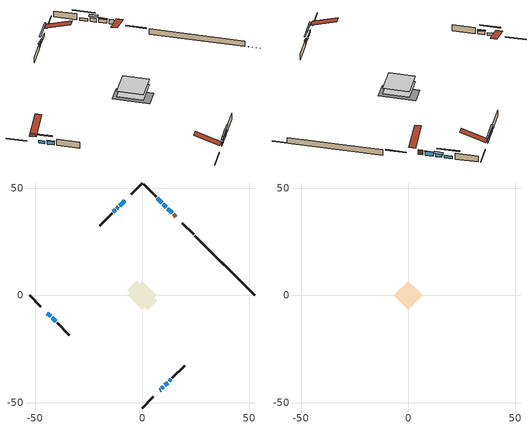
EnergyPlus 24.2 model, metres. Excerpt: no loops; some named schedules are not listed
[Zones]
conditioned space
 floor adiabatic (AdiabaticFloorConstruction): -6.69,0 0,6.69 6.69,0 0,-6.69 z1.07
 floor foundation (Slab1 construction): -6.97,2.52 -2.52,6.97 6.97,-2.52 2.52,-6.97 z-1.22
 wall outside (RimJoist1 construction): 0,-52.47 5.23,-47.24 / -52.47,0 -47.24,-5.23 / 0,52.47 -5.23,47.24 / 23.93,28.53 18.71,33.76 z1.07:1.37
 wall outside (AdiabaticWallConstruction 1): 15.68,36.79 14.58,37.89 z1.07:3.1
 wall outside (AdiabaticWallConstruction): 8.26,-44.21 8.52,-43.94 z1.07:2.29; -8.26,44.21 -10.52,41.95 / 10.52,-41.95 11.88,-40.58 / -44.21,-8.26 -42.7,-9.77 / 9.16,43.31 7.11,45.36 z1.07:2.14; 9.18,-43.29 9.86,-42.6 / -11.18,41.29 -11.93,40.53 z1.07:2.04; 13.92,38.55 11.91,40.56 z1.07:2.7; 11.25,41.21 9.82,42.65 z1.07:2.59; -12.59,39.88 -13.41,39.05 / 12.54,-39.93 13.37,-39.1 / -42.04,-10.42 -40.39,-12.07 z1.07:2.44
 wall outside (Wall1 construction): 14.02,-38.45 19.82,-32.65 / -39.74,-12.73 -33.94,-18.53 / -14.07,38.4 -19.87,32.6 / 6.45,46.01 0.66,51.81 z1.07:3.51
 wall foundation (FoundationWall1 construction): 24.59,27.88,-1.22 24.59,27.88,1.07 48.67,3.8,1.07 48.67,3.8,-1.12 52.47,0,-1.12 52.47,0,-1.22
 window (WindowConstruction 6): 8.26,-44.21 8.52,-43.95 z1.07:2.29
 window (WindowConstruction 8): -8.26,44.21 -10.52,41.95 z1.07:2.14
 window (WindowConstruction 9): 9.18,-43.29 9.86,-42.61 z1.07:2.04
 window (WindowConstruction 10): 10.52,-41.95 11.88,-40.58 z1.07:2.14
 window (WindowConstruction 11): -44.21,-8.26 -42.7,-9.77 z1.07:2.14
 window (WindowConstruction): 13.92,38.55 11.91,40.56 z1.07:2.69
 window (WindowConstruction 1): 11.25,41.21 9.82,42.65 z1.07:2.59
 window (WindowConstruction 2): -11.18,41.29 -11.93,40.54 z1.07:2.04
 window (WindowConstruction 3): -12.59,39.88 -13.41,39.05 z1.07:2.44
 window (WindowConstruction 4): 12.54,-39.93 13.36,-39.1 z1.07:2.44
 window (WindowConstruction 5): -42.04,-10.42 -40.39,-12.07 z1.07:2.44
 window (WindowConstruction 7): 9.16,43.31 7.11,45.36 z1.07:2.14
 door (Door): 15.68,36.79 14.58,37.89 z1.07:3.1
 ceiling adiabatic (AdiabaticFloorConstruction): 0,-6.69 6.69,0 0,6.69 -6.69,0 z1.07
attic - vented
 floor to conditioned space (Floor1 construction Reversed): -6.69,0 0,6.69 6.69,0 0,-6.69 z3.51
 roof outside (Roof1 construction): 7.6,-44.87,3.51 1.09,-38.35,6.58 -0.63,-40.07,6.58 5.88,-46.58,3.51; -44.87,-7.6,3.51 -38.35,-1.09,6.58 -40.07,0.63,6.58 -46.58,-5.88,3.51; -7.6,44.87,3.51 -1.09,38.35,6.58 0.63,40.07,6.58 -5.88,46.58,3.51; 16.33,36.13,3.51 9.82,29.62,6.58 11.54,27.9,6.58 18.05,34.42,3.51
shading: -12.39,40.08 -6.39,46.08 -6.68,46.37 -12.68,40.37 z4.78; 11.73,-40.74 7.31,-45.16 7.6,-45.45 12.02,-41.03 z4.68; 13.75,-38.72 8.65,-43.82 8.94,-44.11 14.04,-39.01 z4.78; -40.83,-11.63 -46.08,-6.39 -46.37,-6.68 -41.13,-11.92 z4.78; 11.77,40.7 14.06,38.4 14.35,38.69 12.06,40.99 z2.9; 9.38,43.08 11.68,40.78 12.55,41.64 10.25,43.94 z3.2; -12.07,40.39 -11.03,41.43 -11.33,41.72 -12.36,40.68 z2.24; -13.56,38.91 -12.45,40.02 -12.74,40.31 -13.85,39.2 z2.64; 13.51,-38.96 12.4,-40.07 12.69,-40.36 13.8,-39.25 z2.64; -40.25,-12.22 -42.19,-10.28 -42.48,-10.57 -40.54,-12.51 z2.64; 5.24,47.22 11.03,41.44 11.32,41.73 5.54,47.51 z4.78
[Building]
Building 1: Terrain=Suburbs
[Site:Location]
Edmonton Intl AP_AB: Latitude {deg}=53.31; Longitude {deg}=-113.58; Time Zone {hr}=-7; Elevation {m}=723; Keep Site Location Information=Yes
[Site:GroundTemperature:Shallow]
-1.56185, -3.61833, -3.78302, -2.80711, 1.11059, 5.01004, 8.39065, 10.5322, 10.7141, 8.97234, 5.67794, 1.89811
[Site:WaterMainsTemperature]
Calculation Method=Schedule; Temperature Schedule=mains temperature schedule
[Material] Roughness=Rough; Thermal Absorptance=0.9
Name | Thickness {m} | Conductivity {W/m-K} | Density {kg/m3} | Specific Heat {J/kg-K} | Solar Absorptance | Visible Absorptance
asphalt or fiberglass shingles | 0.00635 | 0.162714 | 1121.4 | 1465.45 | 0.4 | 0.4
ceiling loosefill ins | 0.169333 | 0.0480833 | 16.02 | 1046.75 | 0.7 | 0.7
ceiling stud and cavity | 0.1397 | 0.574894 | 65.682 | 1177.47 | 0.7 | 0.7
concrete 4.0 in. | 0.1016 | 1.803125 | 2242.8 | 837.4 | 0.7 | 0.7
concrete 8.0 in. | 0.2032 | 1.803125 | 2242.8 | 837.4 | 0.7 | 0.7
door material | 0.04445 | 0.188738 | 512.64 | 1214.23 | 0.7 | 0.7
exterior vertical ins | 0.0271909 | 0.029427 | 32.04 | 1214.23 | 0.7 | 0.7
floor covering | 0.0127 | 0.0433444 | 54.468 | 1339.84 | 0.6 | 0.6
floor rigid ins; wall rigid ins | 0.512978 | 0.029427 | 32.04 | 1214.23 | 0.7 | 0.7
floor stud and cavity | 0.1397 | 1.75129 | 37.0049 | 1207.88 | 0.7 | 0.7
furniture material conditioned space 1 | 0.1524 | 0.115458 | 640.8 | 1214.23 | 0.6 | 0.6
gypsum board | 0.0127 | 0.160291 | 801 | 837.4 | 0.6 | 0.6
gypsum board 1 | 0.0127 | 0.160291 | 801 | 837.4 | 0.7 | 0.7
osb sheathing 0.5 in. | 0.0127 | 0.115458 | 512.64 | 1214.23 | 0.7 | 0.7
osb sheathing 0.75 in. | 0.01905 | 0.115458 | 512.64 | 1214.23 | 0.7 | 0.7
osb sheathing 2.0 in. | 0.0508 | 0.115458 | 512.64 | 1214.23 | 0.7 | 0.7
rim joist stud and cavity | 0.0508 | 0.0314757 | 125.044 | 1163.47 | 0.6 | 0.6
wall stud and cavity | 0.1397 | 0.100302 | 139.0536 | 1170.24 | 0.7 | 0.7
wall stud and cavity 1 | 0.0889 | 0.380278 | 52.3479 | 1209.89 | 0.7 | 0.7
wall stud and cavity 2 | 0.0889 | 0.391764 | 83.0341 | 1211.67 | 0.7 | 0.7
wood siding | 0.0254 | 0.102417 | 544.68 | 1172.36 | 0.4 | 0.4
wood siding 1; wood siding 2; wood siding 3 | 0.0254 | 0.102417 | 544.68 | 1172.36 | 0.7 | 0.7
[WindowMaterial:SimpleGlazingSystem]
Name | U-Factor {W/m2-K} | Solar Heat Gain Coefficient
WindowMaterial | 3.29438 | 0.7
WindowMaterial 1 | 3.29721 | 0.69
WindowMaterial 2 | 4.20513 | 0.54
WindowMaterial 3 | 3.30119 | 0.67
WindowMaterial 4 | 5.2794 | 0.67
WindowMaterial 5 | 2.39782 | 0.64
WindowMaterial 6 | 2.424506 | 0.5
WindowMaterial 7 | 2.47163 | 0.48
WindowMaterial 8 | 2.28426 | 0.56
[Construction]
AdiabaticFloorConstruction: floor stud and cavity, floor rigid ins, osb sheathing 0.75 in., floor covering
AdiabaticWallConstruction: wood siding 2, wall rigid ins, wall stud and cavity 1, gypsum board
AdiabaticWallConstruction 1: wood siding 3, wall rigid ins, wall stud and cavity 1, gypsum board
Door: door material
Floor1 construction Reversed: gypsum board, ceiling stud and cavity, ceiling loosefill ins
FoundationWall1 construction: concrete 8.0 in., gypsum board 1
furniture construction conditioned space 1: furniture material conditioned space 1
PartitionWallConstruction: gypsum board, wall stud and cavity 2, gypsum board
RimJoist1 construction: wood siding 1, osb sheathing 2.0 in., rim joist stud and cavity
Roof1 construction: asphalt or fiberglass shingles
Slab1 construction: concrete 4.0 in.
Wall1 construction: wood siding, osb sheathing 0.5 in., wall stud and cavity, gypsum board
WindowConstruction: WindowMaterial
WindowConstruction 1: WindowMaterial 1
WindowConstruction 10: WindowMaterial 8
WindowConstruction 11; WindowConstruction 8: WindowMaterial 6
WindowConstruction 2: WindowMaterial 2
WindowConstruction 3; WindowConstruction 4; WindowConstruction 5: WindowMaterial 3
WindowConstruction 6: WindowMaterial 4
WindowConstruction 7: WindowMaterial 5
WindowConstruction 9: WindowMaterial 7
[Zone] Multiplier=1; Part of Total Floor Area=Yes
Name | Volume {m3}
attic - vented | 44.6106
conditioned space | 430.6
[Space]
Name | Zone | Volume {m3}
attic - vented 1 | attic - vented | 44.6106
conditioned space 1 | conditioned space | 430.6
[ZoneInfiltration:EffectiveLeakageArea]
infil attic - vented 1: Zone or Space=attic - vented 1; Schedule=Always On Discrete; Effective Air Leakage Area {cm2}=3112.35; Stack Coefficient=0.000213563; Wind Coefficient=9.87377e-06
[ZoneMixing]
whole house fan mix: Zone or Space=attic - vented; Schedule=Always On Continuous; Design Flow Rate Calculation Method=Flow/Zone; Design Flow Rate {m3/s}=0; Source Zone or Space=conditioned space
[SurfaceProperty:ExposedFoundationPerimeter]
Slab1: Exposed Perimeter Calculation Method=TotalExposedPerimeter; Total Exposed Perimeter {m}=39.422
[InternalMass] Zone or ZoneList=conditioned space; Space or SpaceList=conditioned space 1
Name | Construction | Surface Area {m2}
furniture mass conditioned space 1 | furniture construction conditioned space 1 | 69.564
partition wall mass | PartitionWallConstruction | 173.91
[Lights]
interior lighting: Zone or ZoneList or Space or SpaceList=conditioned space 1; Schedule=interior lighting schedule; Design Level Calculation Method=LightingLevel; Lighting Level {W}=343.2; Return Air Fraction=0; Fraction Radiant=0.6; Fraction Visible=0.2; Fraction Replaceable=1
[People]
occupants: Zone or ZoneList or Space or SpaceList=conditioned space 1; Number of People Schedule=occupants schedule; Number of People Calculation Method=People; Number of People=3; Fraction Radiant=0.314171; Sensible Heat Fraction=0.56303; Activity Level Schedule=occupants activity schedule; Carbon Dioxide Generation Rate {m3/s-W}=0; Enable ASHRAE 55 Comfort Warnings=No; Mean Radiant Temperature Calculation Type=EnclosureAveraged
[ElectricEquipment] Zone or ZoneList or Space or SpaceList=conditioned space 1; Design Level Calculation Method=EquipmentLevel
Name | Schedule | Design Level {W} | Fraction Latent | Fraction Radiant | Fraction Lost
clothes dryer | clothes dryer schedule | 140.772 | 0.015 | 0.081 | 0.85
clothes washer | clothes washer schedule | 32.1985 | 0.03 | 0.162 | 0.7
cooking range | cooking range schedule | 215.147 | 0.08 | 0.432 | 0.2
dishwasher | dishwasher schedule | 66.8632 | 0.3 | 0.18 | 0.4
fridge | fridge schedule | 72.9452 | 0 | 0.6 | 0
mech vent bath fan 0 | mech vent bath fan 0 schedule | 50.2 | 0 | 0 | 1
mech vent bath fan 1 | mech vent bath fan 1 schedule | 50.2 | 0 | 0 | 1
mech vent house fan | mech vent house fan schedule | 0 | 0 | 0 | 1
mech vent house fan cfis | mech vent house fan cfis schedule | 0 | 0 | 0 | 0
mech vent range fan 0 | mech vent range fan 0 schedule | 57 | 0 | 0 | 1
misc plug loads | misc plug loads schedule | 494.7 | 0.045 | 0.513 | 0.1
whole house fan | Always On Discrete | 0 | 0 | 0 | 1
[OtherEquipment] Zone or ZoneList or Space or SpaceList=conditioned space 1; Design Level Calculation Method=EquipmentLevel
Name | Fuel Type | Schedule | Design Level {W} | Fraction Latent | Fraction Radiant | Fraction Lost
clothes dryer 1 | Electricity | clothes dryer schedule | 0 | 0.015 | 0.081 | 0.85
cooking range 1 | Electricity | cooking range schedule | 0 | 0.08 | 0.432 | 0.2
general water use latent | None | general water use schedule | 62.594 | 1 | 0 | 0
general water use sensible | None | general water use schedule | -61.6891 | 0 | 0.6 | 0
mech vent house fan latent load | None | Always On Discrete | 0 | 1 | 0 | 0
mech vent house fan sensible load | None | Always On Discrete | 0 | 0 | 0 | 0
water heater energy adjustment1 | NaturalGas | Always On Discrete | 0.01 | 0 | 0 | 1
[ZoneInfiltration:DesignFlowRate] Zone or ZoneList or Space or SpaceList=conditioned space 1; Schedule=Always On Discrete; Design Flow Rate Calculation Method=Flow/Zone; Design Flow Rate {m3/s}=0
infil flow; natural vent flow; whole house fan flow
[Foundation:Kiva]
Foundation Kiva 1: Initial Indoor Air Temperature {C}=18; Wall Height Above Grade {m}=1.07; Wall Depth Below Slab {m}=0.2032; Custom Block Material Name 1=exterior vertical ins; Custom Block Depth 1 {m}=2.28999; Custom Block X Position 1 {m}=0.2159; Custom Block Z Position 1 {m}=0
[Foundation:Kiva:Settings]
Soil Conductivity {W/m-K}=0.849921; Soil Density {kg/m3}=1842.3; Soil Specific Heat {J/kg-K}=418.7; Ground Solar Absorptivity=0.9; Ground Thermal Absorptivity=0.9; Ground Surface Roughness {m}=0.03; Far-Field Width {m}=40; Deep-Ground Boundary Condition=ZeroFlux; Deep-Ground Depth {m}=40; Minimum Cell Dimension {m}=0.2; Maximum Cell Growth Coefficient=3; Simulation Timestep=Timestep
[Exterior:Lights]
exterior lighting: Schedule=exterior lighting schedule; Design Level {W}=75.6
[EnergyManagementSystem:GlobalVariable]
infil_program_Qfan
infil_program_Qinf
natural_vent_program_Qnv
natural_vent_program_Qwhf
[EnergyManagementSystem:Sensor]
Name | Output:Variable or Output:Meter Index Key | Output:Variable or Output:Meter
airflow_gain | infil flow | Infiltration Sensible Heat Gain Energy
airflow_gain_1 | natural vent flow | Infiltration Sensible Heat Gain Energy
airflow_gain_2 | whole house fan flow | Infiltration Sensible Heat Gain Energy
airflow_loss | infil flow | Infiltration Sensible Heat Loss Energy
airflow_loss_1 | natural vent flow | Infiltration Sensible Heat Loss Energy
airflow_loss_2 | whole house fan flow | Infiltration Sensible Heat Loss Energy
clg_load_cond |  | Cooling:EnergyTransfer:Zone:CONDITIONED SPACE
clg_sp_s; clg_sp_s_1 | cooling setpoint | Schedule Value
clothes_dryer_exhaust_0_sch_s | clothes dryer exhaust 0 schedule | Schedule Value
cool_season | cooling season schedule | Schedule Value
htg_load_cond |  | Heating:EnergyTransfer:Zone:CONDITIONED SPACE
htg_sp_s; htg_sp_s_1 | heating setpoint | Schedule Value
ig_ee_conv | clothes dryer | Electric Equipment Convective Heating Energy
ig_ee_conv_2 | cooking range | Electric Equipment Convective Heating Energy
ig_ee_conv_4 | fridge | Electric Equipment Convective Heating Energy
ig_ee_conv_5 | misc plug loads | Electric Equipment Convective Heating Energy
ig_ee_conv_6 | whole house fan | Electric Equipment Convective Heating Energy
ig_ee_rad | clothes dryer | Electric Equipment Radiant Heating Energy
ig_ee_rad_2 | cooking range | Electric Equipment Radiant Heating Energy
ig_ee_rad_4 | fridge | Electric Equipment Radiant Heating Energy
ig_ee_rad_5 | misc plug loads | Electric Equipment Radiant Heating Energy
ig_ee_rad_6 | whole house fan | Electric Equipment Radiant Heating Energy
ig_lgt_conv | interior lighting | Lights Convective Heating Energy
ig_lgt_rad | interior lighting | Lights Radiant Heating Energy
ig_lgt_vis | interior lighting | Lights Visible Radiation Heating Energy
ig_oe_conv | clothes dryer 1 | Other Equipment Convective Heating Energy
ig_oe_conv_1 | cooking range 1 | Other Equipment Convective Heating Energy
ig_oe_conv_2 | general water use latent | Other Equipment Convective Heating Energy
ig_oe_conv_3 | general water use sensible | Other Equipment Convective Heating Energy
ig_oe_conv_4 | water heater energy adjustment1 | Other Equipment Convective Heating Energy
ig_oe_rad | clothes dryer 1 | Other Equipment Radiant Heating Energy
ig_oe_rad_1 | cooking range 1 | Other Equipment Radiant Heating Energy
ig_oe_rad_2 | general water use latent | Other Equipment Radiant Heating Energy
ig_oe_rad_3 | general water use sensible | Other Equipment Radiant Heating Energy
ig_oe_rad_4 | water heater energy adjustment1 | Other Equipment Radiant Heating Energy
ig_ppl_conv | occupants | People Convective Heating Energy
ig_ppl_rad | occupants | People Radiant Heating Energy
im_conv | furniture mass conditioned space 1 | Surface Inside Face Convection Heat Gain Energy
im_conv_1 | partition wall mass | Surface Inside Face Convection Heat Gain Energy
im_ig | furniture mass conditioned space 1 | Surface Inside Face Internal Gains Radiation Heat Gain Energy
im_ig_1 | partition wall mass | Surface Inside Face Internal Gains Radiation Heat Gain Energy
im_lgt | furniture mass conditioned space 1 | Surface Inside Face Lights Radiation Heat Gain Energy
im_lgt_1 | partition wall mass | Surface Inside Face Lights Radiation Heat Gain Energy
im_sol | furniture mass conditioned space 1 | Surface Inside Face Solar Radiation Heat Gain Energy
im_sol_1 | partition wall mass | Surface Inside Face Solar Radiation Heat Gain Energy
im_surf | furniture mass conditioned space 1 | Surface Inside Face Net Surface Thermal Radiation Heat Gain Energy
im_surf_1 | partition wall mass | Surface Inside Face Net Surface Thermal Radiation Heat Gain Energy
mech_vent_bath_fan_0_sch_s | mech vent bath fan 0 schedule | Schedule Value
mech_vent_bath_fan_1_sch_s | mech vent bath fan 1 schedule | Schedule Value
mech_vent_range_fan_0_sch_s | mech vent range fan 0 schedule | Schedule Value
mv_conv | mech vent bath fan 0 | Electric Equipment Convective Heating Energy
mv_conv_1 | mech vent bath fan 1 | Electric Equipment Convective Heating Energy
mv_conv_2 | mech vent house fan | Electric Equipment Convective Heating Energy
mv_conv_3 | mech vent house fan cfis | Electric Equipment Convective Heating Energy
mv_conv_4 | mech vent range fan 0 | Electric Equipment Convective Heating Energy
mv_conv_5 | mech vent house fan latent load | Other Equipment Convective Heating Energy
mv_conv_6 | mech vent house fan sensible load | Other Equipment Convective Heating Energy
mv_rad | mech vent bath fan 0 | Electric Equipment Radiant Heating Energy
mv_rad_1 | mech vent bath fan 1 | Electric Equipment Radiant Heating Energy
mv_rad_2 | mech vent house fan | Electric Equipment Radiant Heating Energy
mv_rad_3 | mech vent house fan cfis | Electric Equipment Radiant Heating Energy
mv_rad_4 | mech vent range fan 0 | Electric Equipment Radiant Heating Energy
mv_rad_5 | mech vent house fan latent load | Other Equipment Radiant Heating Energy
mv_rad_6 | mech vent house fan sensible load | Other Equipment Radiant Heating Energy
natural_vent_s | natural vent schedule | Schedule Value
out_pb_s |  | Site Outdoor Air Barometric Pressure
out_wt_s |  | Site Outdoor Air Humidity Ratio
site_vw_s |  | Site Wind Speed
ss_back_out | Window1 | Surface Window Shortwave from Zone Back Out Window Heat Transfer Rate
ss_back_out_1 | Window10 | Surface Window Shortwave from Zone Back Out Window Heat Transfer Rate
ss_back_out_10 | Window7 | Surface Window Shortwave from Zone Back Out Window Heat Transfer Rate
ss_back_out_11 | Window9 | Surface Window Shortwave from Zone Back Out Window Heat Transfer Rate
ss_back_out_2 | Window13 | Surface Window Shortwave from Zone Back Out Window Heat Transfer Rate
ss_back_out_3 | Window14 | Surface Window Shortwave from Zone Back Out Window Heat Transfer Rate
ss_back_out_4 | Window15 | Surface Window Shortwave from Zone Back Out Window Heat Transfer Rate
ss_back_out_5 | Window2 | Surface Window Shortwave from Zone Back Out Window Heat Transfer Rate
ss_back_out_6 | Window3 | Surface Window Shortwave from Zone Back Out Window Heat Transfer Rate
ss_back_out_7 | Window4 | Surface Window Shortwave from Zone Back Out Window Heat Transfer Rate
ss_back_out_8 | Window5 | Surface Window Shortwave from Zone Back Out Window Heat Transfer Rate
ss_back_out_9 | Window6 | Surface Window Shortwave from Zone Back Out Window Heat Transfer Rate
ss_conv | Door1 | Surface Inside Face Convection Heat Gain Energy
ss_conv_1 | Window1 | Surface Inside Face Convection Heat Gain Energy
ss_conv_10 | Window6 | Surface Inside Face Convection Heat Gain Energy
ss_conv_11 | Window7 | Surface Inside Face Convection Heat Gain Energy
ss_conv_12 | Window9 | Surface Inside Face Convection Heat Gain Energy
ss_conv_2 | Window10 | Surface Inside Face Convection Heat Gain Energy
ss_conv_3 | Window13 | Surface Inside Face Convection Heat Gain Energy
ss_conv_4 | Window14 | Surface Inside Face Convection Heat Gain Energy
ss_conv_5 | Window15 | Surface Inside Face Convection Heat Gain Energy
ss_conv_6 | Window2 | Surface Inside Face Convection Heat Gain Energy
ss_conv_7 | Window3 | Surface Inside Face Convection Heat Gain Energy
ss_conv_8 | Window4 | Surface Inside Face Convection Heat Gain Energy
ss_conv_9 | Window5 | Surface Inside Face Convection Heat Gain Energy
ss_ig | Door1 | Surface Inside Face Internal Gains Radiation Heat Gain Energy
ss_ig_1 | Window1 | Surface Inside Face Internal Gains Radiation Heat Gain Energy
ss_ig_10 | Window6 | Surface Inside Face Internal Gains Radiation Heat Gain Energy
ss_ig_11 | Window7 | Surface Inside Face Internal Gains Radiation Heat Gain Energy
ss_ig_12 | Window9 | Surface Inside Face Internal Gains Radiation Heat Gain Energy
ss_ig_2 | Window10 | Surface Inside Face Internal Gains Radiation Heat Gain Energy
ss_ig_3 | Window13 | Surface Inside Face Internal Gains Radiation Heat Gain Energy
ss_ig_4 | Window14 | Surface Inside Face Internal Gains Radiation Heat Gain Energy
ss_ig_5 | Window15 | Surface Inside Face Internal Gains Radiation Heat Gain Energy
ss_ig_6 | Window2 | Surface Inside Face Internal Gains Radiation Heat Gain Energy
ss_ig_7 | Window3 | Surface Inside Face Internal Gains Radiation Heat Gain Energy
ss_ig_8 | Window4 | Surface Inside Face Internal Gains Radiation Heat Gain Energy
ss_ig_9 | Window5 | Surface Inside Face Internal Gains Radiation Heat Gain Energy
ss_lgt | Door1 | Surface Inside Face Lights Radiation Heat Gain Energy
ss_sol | Door1 | Surface Inside Face Solar Radiation Heat Gain Energy
ss_surf | Door1 | Surface Inside Face Net Surface Thermal Radiation Heat Gain Energy
ss_surf_1 | Window1 | Surface Inside Face Net Surface Thermal Radiation Heat Gain Energy
ss_surf_10 | Window6 | Surface Inside Face Net Surface Thermal Radiation Heat Gain Energy
ss_surf_11 | Window7 | Surface Inside Face Net Surface Thermal Radiation Heat Gain Energy
ss_surf_12 | Window9 | Surface Inside Face Net Surface Thermal Radiation Heat Gain Energy
ss_surf_2 | Window10 | Surface Inside Face Net Surface Thermal Radiation Heat Gain Energy
ss_surf_3 | Window13 | Surface Inside Face Net Surface Thermal Radiation Heat Gain Energy
ss_surf_4 | Window14 | Surface Inside Face Net Surface Thermal Radiation Heat Gain Energy
ss_surf_5 | Window15 | Surface Inside Face Net Surface Thermal Radiation Heat Gain Energy
ss_surf_6 | Window2 | Surface Inside Face Net Surface Thermal Radiation Heat Gain Energy
ss_surf_7 | Window3 | Surface Inside Face Net Surface Thermal Radiation Heat Gain Energy
ss_surf_8 | Window4 | Surface Inside Face Net Surface Thermal Radiation Heat Gain Energy
ss_surf_9 | Window5 | Surface Inside Face Net Surface Thermal Radiation Heat Gain Energy
ss_trans_in | Window1 | Surface Window Transmitted Solar Radiation Rate
ss_trans_in_1 | Window10 | Surface Window Transmitted Solar Radiation Rate
ss_trans_in_10 | Window7 | Surface Window Transmitted Solar Radiation Rate
ss_trans_in_11 | Window9 | Surface Window Transmitted Solar Radiation Rate
ss_trans_in_2 | Window13 | Surface Window Transmitted Solar Radiation Rate
ss_trans_in_3 | Window14 | Surface Window Transmitted Solar Radiation Rate
ss_trans_in_4 | Window15 | Surface Window Transmitted Solar Radiation Rate
ss_trans_in_5 | Window2 | Surface Window Transmitted Solar Radiation Rate
ss_trans_in_6 | Window3 | Surface Window Transmitted Solar Radiation Rate
ss_trans_in_7 | Window4 | Surface Window Transmitted Solar Radiation Rate
ss_trans_in_8 | Window5 | Surface Window Transmitted Solar Radiation Rate
ss_trans_in_9 | Window6 | Surface Window Transmitted Solar Radiation Rate
ss_trans_out | Window1 | Surface Inside Face Initial Transmitted Diffuse Transmitted Out Window Solar Radiation Rate
ss_trans_out_1 | Window10 | Surface Inside Face Initial Transmitted Diffuse Transmitted Out Window Solar Radiation Rate
ss_trans_out_10 | Window7 | Surface Inside Face Initial Transmitted Diffuse Transmitted Out Window Solar Radiation Rate
ss_trans_out_11 | Window9 | Surface Inside Face Initial Transmitted Diffuse Transmitted Out Window Solar Radiation Rate
ss_trans_out_2 | Window13 | Surface Inside Face Initial Transmitted Diffuse Transmitted Out Window Solar Radiation Rate
ss_trans_out_3 | Window14 | Surface Inside Face Initial Transmitted Diffuse Transmitted Out Window Solar Radiation Rate
ss_trans_out_4 | Window15 | Surface Inside Face Initial Transmitted Diffuse Transmitted Out Window Solar Radiation Rate
ss_trans_out_5 | Window2 | Surface Inside Face Initial Transmitted Diffuse Transmitted Out Window Solar Radiation Rate
ss_trans_out_6 | Window3 | Surface Inside Face Initial Transmitted Diffuse Transmitted Out Window Solar Radiation Rate
ss_trans_out_7 | Window4 | Surface Inside Face Initial Transmitted Diffuse Transmitted Out Window Solar Radiation Rate
ss_trans_out_8 | Window5 | Surface Inside Face Initial Transmitted Diffuse Transmitted Out Window Solar Radiation Rate
ss_trans_out_9 | Window6 | Surface Inside Face Initial Transmitted Diffuse Transmitted Out Window Solar Radiation Rate
s_conv | Floor1 | Surface Inside Face Convection Heat Gain Energy
s_conv_1 | FoundationWall1 | Surface Inside Face Convection Heat Gain Energy
s_conv_10 | Wall1:225 | Surface Inside Face Convection Heat Gain Energy
s_conv_11 | Wall1:315 | Surface Inside Face Convection Heat Gain Energy
s_conv_12 | Wall1:45 | Surface Inside Face Convection Heat Gain Energy
s_conv_2 | inferred conditioned ceiling | Surface Inside Face Convection Heat Gain Energy
s_conv_3 | inferred conditioned floor | Surface Inside Face Convection Heat Gain Energy
s_conv_4 | RimJoist1:135 | Surface Inside Face Convection Heat Gain Energy
s_conv_5 | RimJoist1:225 | Surface Inside Face Convection Heat Gain Energy
s_conv_6 | RimJoist1:315 | Surface Inside Face Convection Heat Gain Energy
s_conv_7 | RimJoist1:45 | Surface Inside Face Convection Heat Gain Energy
s_conv_8 | Slab1 | Surface Inside Face Convection Heat Gain Energy
s_conv_9 | Wall1:135 | Surface Inside Face Convection Heat Gain Energy
s_ig | Floor1 | Surface Inside Face Internal Gains Radiation Heat Gain Energy
s_ig_1 | FoundationWall1 | Surface Inside Face Internal Gains Radiation Heat Gain Energy
s_ig_10 | Wall1:225 | Surface Inside Face Internal Gains Radiation Heat Gain Energy
s_ig_11 | Wall1:315 | Surface Inside Face Internal Gains Radiation Heat Gain Energy
s_ig_12 | Wall1:45 | Surface Inside Face Internal Gains Radiation Heat Gain Energy
s_ig_2 | inferred conditioned ceiling | Surface Inside Face Internal Gains Radiation Heat Gain Energy
s_ig_3 | inferred conditioned floor | Surface Inside Face Internal Gains Radiation Heat Gain Energy
s_ig_4 | RimJoist1:135 | Surface Inside Face Internal Gains Radiation Heat Gain Energy
s_ig_5 | RimJoist1:225 | Surface Inside Face Internal Gains Radiation Heat Gain Energy
s_ig_6 | RimJoist1:315 | Surface Inside Face Internal Gains Radiation Heat Gain Energy
s_ig_7 | RimJoist1:45 | Surface Inside Face Internal Gains Radiation Heat Gain Energy
s_ig_8 | Slab1 | Surface Inside Face Internal Gains Radiation Heat Gain Energy
s_ig_9 | Wall1:135 | Surface Inside Face Internal Gains Radiation Heat Gain Energy
s_lgt | Floor1 | Surface Inside Face Lights Radiation Heat Gain Energy
s_lgt_1 | FoundationWall1 | Surface Inside Face Lights Radiation Heat Gain Energy
